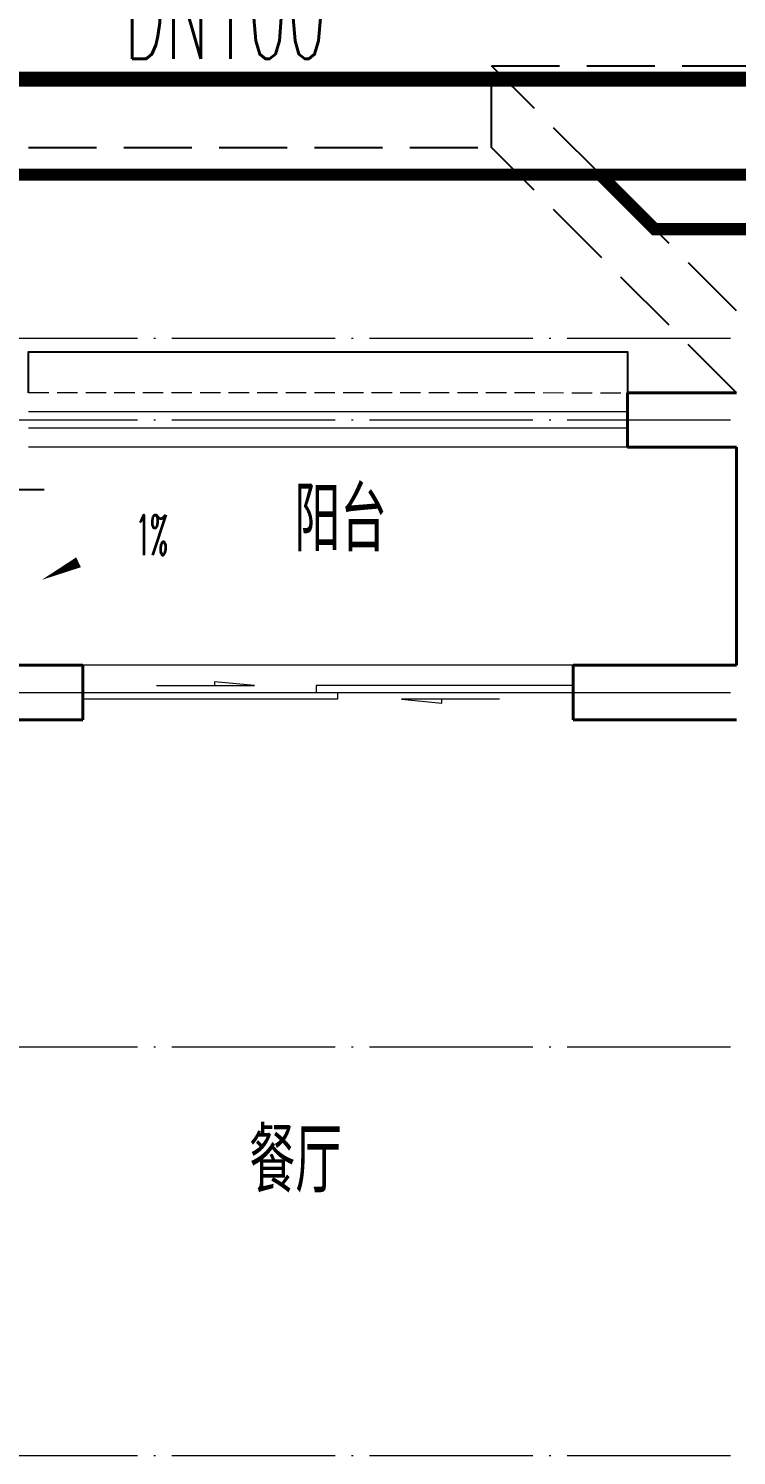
# Model space of a CAD drawing. Extents: x 27938 to 650306, y -92720 to 1524912.
# Drawn here: x 306617 to 309217, y 679557 to 684793 of the extents above; entities that cross this region are included whole.
import ezdxf

# ---------------------------------------------------------------- set-up
doc = ezdxf.new("R2010")
doc.units = 0
doc.header["$LTSCALE"] = 1000
doc.header["$MEASUREMENT"] = 0
doc.linetypes.add('DASH', pattern=[0.35, 0.25, -0.1])
doc.linetypes.add('DOTE', pattern=[2.4200000000000004, 2, -0.2, 0.02, -0.2])
for name, color, linetype in [('DIM_雨水', 3, 'Continuous'), ('PIPE-管井排水', 210, 'GF'), ('PIPE-给水', 3, 'J1'), ('PUB_TEXT', 4, 'Continuous'), ('TEXT_雨水', 7, 'Continuous'), ('卫生间', 6, 'Continuous'), ('看线', 251, 'Continuous')]:
    doc.layers.add(name, color=color, linetype=linetype)
for name, color, linetype, lineweight in [('DOTE', 19, 'DOTE', 9), ('WALL', 9, 'Continuous', 40), ('WINDOW', 8, 'Continuous', 15), ('平面-排水沟', 86, 'Continuous', 15), ('平面-栏杆', 135, 'Continuous', 15), ('平面-看线', 45, 'Continuous', 15)]:
    doc.layers.add(name, color=color, linetype=linetype, lineweight=lineweight)
doc.styles.add('_TCH_DIM', font='SIMPLEX.shx', dxfattribs={"width": 0.6, "oblique": 10, "bigfont": 'hztxt.shx'})
doc.styles.add('_TWT_PIPEDN', font='SIMPLEX.shx', dxfattribs={"width": 0.6, "oblique": 10, "height": 3, "bigfont": 'HZTXT.shx'})
doc.styles.get("Standard").update_dxf_attribs({"font": 'gbenor.shx', "bigfont": 'gbcbig.shx'})
doc.linetypes.add('GF', pattern='A,3,-0.2,["GF",Standard,S=0.25,R=0,X=-0.1,Y=-0.115],-0.35', length=3.55)
doc.linetypes.add('J1', pattern='A,3,-0.2,["J1",Standard,S=0.25,R=0,X=-0.1,Y=-0.115],-0.35', length=3.55)

# ---------------------------------------------------------------- blocks, each defined once
blk = doc.blocks.new('GDRDADWDAD')
at = {"layer": 'DOTE', "linetype": 'DOTE', "ltscale": 0.3}
for p, q in [((270116.5787024704, 683657.171784628), (328916.5787024746, 683657.171784628)), ((270116.5787024704, 683357.171784628), (328916.5787024746, 683357.171784628)), ((270116.5787024705, 682357.171776904), (328916.5787024746, 682357.1717769038)), ((270116.5787024705, 681057.1717767005), (328916.5787024746, 681057.1717767011)), ((270116.5787024704, 679557.171776904), (328916.5787024746, 679557.171776904))]:
    blk.add_line(p, q, dxfattribs=at)
blk = doc.blocks.new('HFGHFHF')
at = {"layer": '卫生间', "color": 159, "linetype": 'DASH', "true_color": 0x22346e}
for p, q in [((289816.5787024943, 683757.1711677861), (290715.9998434144, 684657.1720991646)), ((289816.7717222357, 683457.1717768902), (290716.1928628415, 684357.165294065))]:
    blk.add_line(p, q, dxfattribs=at)
blk.add_lwpolyline([(299516.7699452976, 683357.1716579775), (298716.598023887, 683357.1716565168), (298716.4049776102, 684357.172598504), (290716.1928628415, 684357.165294065), (290715.9998434144, 684657.1720991646), (289316.5804771226, 684657.1715977495), (289316.5805484362, 685557.1707384072)], dxfattribs=at)
blk = doc.blocks.new('$DorLib2D$00000131')
at = {"color": 0, "linetype": 'Continuous'}
for p, q in [((0.1499999999996362, 0.125), (0.231949047280068, 0.1972603196398666)), ((0.231949047280068, 0.1972603196398666), (0.231949047280068, 0.125)), ((-0.5, 0.125), (-0.5, 0)), ((0.0192439877228026, 0.125), (-0.5, 0.125)), ((0.0192439877228026, 0), (0.0192439877228026, 0.125)), ((0.3500000000003638, 0.125), (0.1499999999996362, 0.125)), ((-0.5, 0), (0.0192439877228026, 0)), ((-0.0239902237644856, 0), (0.5, 0)), ((-0.0239902237644856, -0.125), (-0.0239902237644856, 0)), ((0.5, 0), (0.5, -0.125)), ((-0.3500000000003638, -0.125), (-0.1499999999996362, -0.125)), ((-0.231949047280068, -0.1972603196398666), (-0.231949047280068, -0.125)), ((-0.1499999999996362, -0.125), (-0.231949047280068, -0.1972603196398666)), ((0.5, -0.125), (-0.0239902237644856, -0.125))]:
    blk.add_line(p, q, dxfattribs=at)

msp = doc.modelspace()

# ---------------------------------------------------------------- hatches: boundary and pattern name
at = {"layer": 'PIPE-管井排水'}
for points in [[(308916.539634463, 684057.1711673648), (308900.6297319081, 684041.2612647832), (308907.2198293559, 684034.6711673666)], [(308916.539634463, 684057.1711673648), (308916.5396344846, 684034.6711673599), (308907.2198293559, 684034.6711673666)]]:
    msp.add_hatch(color=256, dxfattribs=at).paths.add_polyline_path(points)

# ---------------------------------------------------------------- linework, layer by layer
at = {"layer": 'DIM_雨水'}
msp.add_line((305886.5787024696, 683101.3096462975), (306674.6046944971, 683101.3096462975), dxfattribs=at)
at = {"layer": 'PIPE-管井排水', "const_width": 45}
for points in [[(308716.5787002508, 684257.1321016398), (305574.3313270531, 684257.1321016398)], [(311416.4823280884, 684257.1321016275), (308716.5787002508, 684257.1321016398)], [(308716.5787002338, 684257.1321016109), (308916.5396344848, 684057.1711673599)], [(311416.4823280884, 684057.171167334), (308916.5396344848, 684057.1711673599)]]:
    msp.add_lwpolyline(points, dxfattribs=at)
at = {"layer": 'PIPE-给水', "const_width": 55.00000000000001}
msp.add_lwpolyline([(311216.5787002105, 684607.1717789744), (305886.57870247, 684607.1717789745)], dxfattribs=at)
at = {"layer": 'WALL', "color": 8}
for p, q in [((309216.5787024943, 683457.1717768902), (308816.578702462, 683457.1717769038)), ((308816.578702462, 683257.1717769038), (308816.578702462, 683457.1717769038)), ((309216.5787024536, 683257.1717769552), (308816.578702462, 683257.1717769038)), ((309216.5787024536, 683257.1717769552), (309216.5787024536, 682457.1717768955)), ((306816.5787024689, 682457.1717768961), (306216.5787024536, 682457.1717768955)), ((306816.5787024689, 682257.17177691), (306816.5787024689, 682457.1717768961)), ((309216.5787024536, 682457.1717768955), (308616.5787024689, 682457.1717768961)), ((308616.5787024689, 682457.1717768961), (308616.5787024689, 682257.1717769101)), ((306216.5787024689, 682257.171776905), (306816.5787024689, 682257.17177691)), ((308616.5787024689, 682257.1717769101), (309216.5787024741, 682257.1717769051))]:
    msp.add_line(p, q, dxfattribs=at)
at = {"layer": 'WINDOW'}
msp.add_line((308616.578702463, 682457.1717769038), (306816.578702463, 682457.1717769038), dxfattribs=at)
at = {"layer": '平面-排水沟', "color": 8}
msp.add_lwpolyline([(306951.076701589, 682906.8794625325, 0, 0, 0), (306664.9837184954, 682770.0355433777, 0, 40.00000000000001, 0), (306800.3007512989, 682834.7603503163, 0, 0, 0)], format="xyseb", dxfattribs=at)
at = {"layer": '平面-栏杆', "color": 8}
for points in [[(308816.578702462, 683387.1717768989), (306616.5813036918, 683387.4688755644)], [(308816.578702462, 683327.1717768989), (306616.5813036918, 683327.4688755644)]]:
    msp.add_lwpolyline(points, dxfattribs=at)
at = {"layer": '平面-看线', "color": 8, "linetype": 'DASH', "ltscale": 0.3}
msp.add_line((306616.5789226496, 683457.4688755854), (308816.578702462, 683457.1717769194), dxfattribs=at)
at = {"layer": '平面-看线', "color": 8}
msp.add_lwpolyline([(308816.578702462, 683257.1717768994), (306616.5813036918, 683257.4688755649)], dxfattribs=at)
at = {"layer": '看线', "color": 8, "ltscale": 0.5}
msp.add_lwpolyline([(306616.5787024637, 683457.1717768994), (306616.5787024637, 683607.1717768994), (308816.5787024591, 683607.1561401056), (308816.5787024604, 683457.1561401314)], dxfattribs=at)

# ---------------------------------------------------------------- block references
msp.add_blockref('GDRDADWDAD', (0, 0))
at = {"color": 8, "xscale": -1}
msp.add_blockref('HFGHFHF', (599033.1574049445, 0), dxfattribs=at)
at = {"layer": 'WINDOW', "xscale": -1800, "yscale": 200, "zscale": -1800, "rotation": 180}
msp.add_blockref('$DorLib2D$00000131', (307716.578702463, 682357.1717769038), dxfattribs=at)

# ---------------------------------------------------------------- texts
at = {"layer": 'PUB_TEXT', "color": 8}
for s, p in [('阳台', (307592.1883339672, 682874.4844511014)), ('餐厅', (307426.4791388771, 680521.4680684924))]:
    msp.add_text(s, height=236.3120567375886, dxfattribs=at).set_placement(p)
at = {"layer": 'TEXT_雨水', "style": '_TWT_PIPEDN', "width": 0.48}
msp.add_text('DN100', height=350, dxfattribs=at).set_placement((306969.024678651, 684682.1713264785))
at = {"layer": '平面-排水沟', "color": 8, "style": '_TCH_DIM', "width": 0.4235294117647059}
msp.add_text('1%', height=148.75, dxfattribs=at).set_placement((307009.8042938259, 682860.5950287437))

doc.saveas('drawing.dxf')
